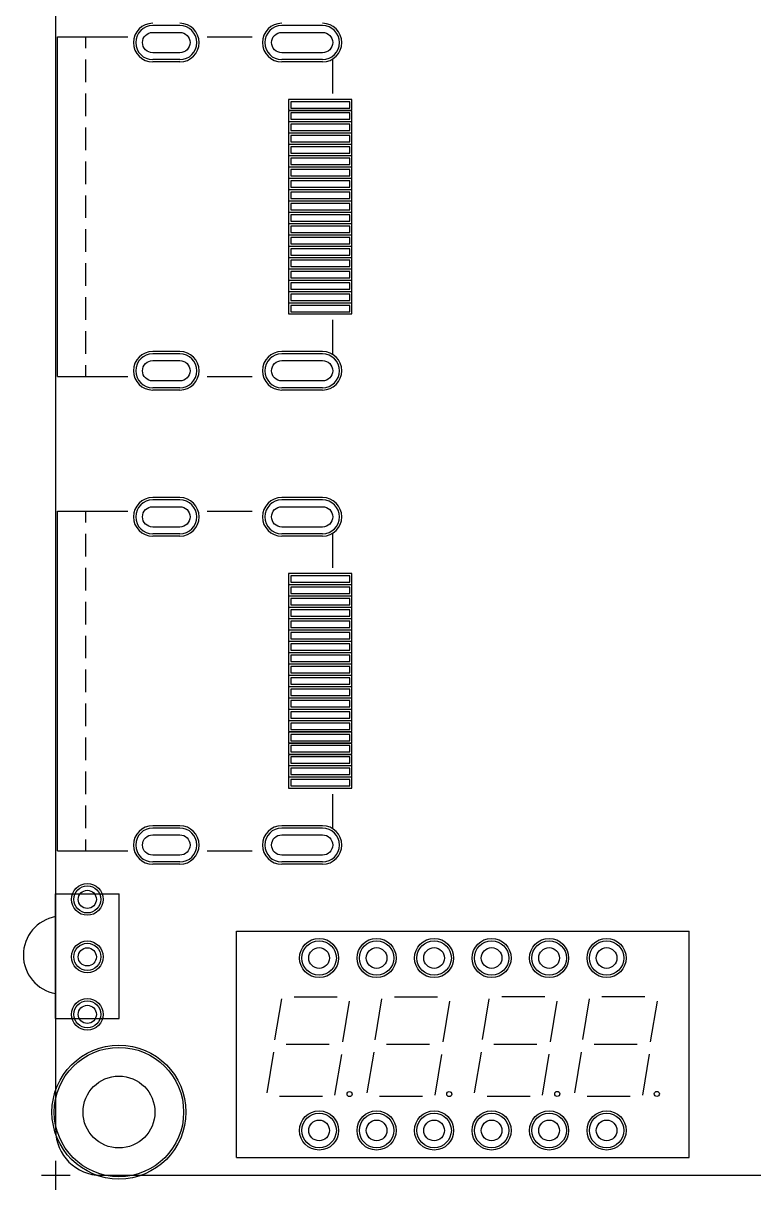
# Model space of a CAD drawing. Header units: millimetres. Extents: x -1 to 143, y -1 to 92.
# Drawn here: x -1.4 to 30.8, y -0.6 to 50.9 of the extents above; entities that cross this region are included whole.
import ezdxf

# ---------------------------------------------------------------- set-up
doc = ezdxf.new("R2010")
doc.units = ezdxf.units.MM
for name, color, linetype in [('BottomLayer', 5, 'Continuous'), ('BottomSolder', 6, 'Continuous'), ('Mechanical1', 6, 'Continuous'), ('Mechanical12', 56, 'Continuous'), ('MultiLayer', 9, 'Continuous'), ('PadHoleLayer', 156, 'Continuous'), ('TopLayer', 1, 'Continuous'), ('TopOverlay', 2, 'Continuous'), ('TopPaste', 8, 'Continuous'), ('TopSolder', 216, 'Continuous')]:
    doc.layers.add(name, color=color, linetype=linetype)

msp = doc.modelspace()

# ---------------------------------------------------------------- linework, layer by layer
at = {"layer": 'BottomLayer'}
for p, q in [((5.48386, 50.798984), (4.283964, 50.798984)), ((11.783822, 50.798984), (9.983978, 50.798984)), ((5.48386, 49.29886), (4.283964, 49.29886)), ((11.783822, 49.29886), (9.983978, 49.29886)), ((5.48386, 36.29914), (4.283964, 36.29914)), ((11.783822, 36.29914), (9.983978, 36.29914)), ((5.48386, 34.799016), (4.283964, 34.799016)), ((11.783822, 34.799016), (9.983978, 34.799016)), ((5.48386, 29.843984), (4.283964, 29.843984)), ((11.783822, 29.843984), (9.983978, 29.843984)), ((5.48386, 28.34386), (4.283964, 28.34386)), ((11.783822, 28.34386), (9.983978, 28.34386)), ((5.48386, 15.34414), (4.283964, 15.34414)), ((11.783822, 15.34414), (9.983978, 15.34414)), ((5.48386, 13.844016), (4.283964, 13.844016)), ((11.783822, 13.844016), (9.983978, 13.844016))]:
    msp.add_line(p, q, dxfattribs=at)
for centre, radius in [((1.395984, 12.192), 0.599948), ((11.6332, 9.6012), 0.762), ((14.1732, 9.6012), 0.762), ((16.7132, 9.6012), 0.762), ((19.2532, 9.6012), 0.762), ((21.7932, 9.6012), 0.762), ((24.3332, 9.6012), 0.762), ((1.395984, 9.652), 0.599948), ((1.395984, 7.112), 0.599948), ((2.794, 2.794), 2.8575), ((11.6332, 1.9812), 0.762), ((14.1732, 1.9812), 0.762), ((16.7132, 1.9812), 0.762), ((19.2532, 1.9812), 0.762), ((21.7932, 1.9812), 0.762), ((24.3332, 1.9812), 0.762)]:
    msp.add_circle(centre, radius, dxfattribs=at)
for centre, start, end in [((4.283964, 50.048922), 90, 270), ((5.48386, 50.048922), 270, 90), ((9.983978, 50.048922), 90, 270), ((11.783822, 50.048922), 270, 90), ((4.283964, 35.549078), 90, 270), ((5.48386, 35.549078), 270, 90), ((9.983978, 35.549078), 90, 270), ((11.783822, 35.549078), 270, 90), ((4.283964, 29.093922), 90, 270), ((5.48386, 29.093922), 270, 90), ((9.983978, 29.093922), 90, 270), ((11.783822, 29.093922), 270, 90), ((4.283964, 14.594078), 90, 270), ((5.48386, 14.594078), 270, 90), ((9.983978, 14.594078), 90, 270), ((11.783822, 14.594078), 270, 90)]:
    msp.add_arc(centre, 0.750062, start, end, dxfattribs=at)
at = {"layer": 'BottomSolder'}
for p, q in [((5.48386, 49.19726), (4.283964, 49.19726)), ((11.783822, 49.19726), (9.983978, 49.19726)), ((5.48386, 36.40074), (4.283964, 36.40074)), ((11.783822, 36.40074), (9.983978, 36.40074)), ((5.48386, 34.697416), (4.283964, 34.697416)), ((11.783822, 34.697416), (9.983978, 34.697416)), ((5.48386, 29.945584), (4.283964, 29.945584)), ((11.783822, 29.945584), (9.983978, 29.945584)), ((5.48386, 28.24226), (4.283964, 28.24226)), ((11.783822, 28.24226), (9.983978, 28.24226)), ((5.48386, 15.44574), (4.283964, 15.44574)), ((11.783822, 15.44574), (9.983978, 15.44574)), ((5.48386, 13.742416), (4.283964, 13.742416)), ((11.783822, 13.742416), (9.983978, 13.742416))]:
    msp.add_line(p, q, dxfattribs=at)
for centre, radius in [((1.395984, 12.192), 0.701548), ((1.395984, 9.652), 0.701548), ((11.6332, 9.6012), 0.8636), ((14.1732, 9.6012), 0.8636), ((16.7132, 9.6012), 0.8636), ((19.2532, 9.6012), 0.8636), ((21.7932, 9.6012), 0.8636), ((24.3332, 9.6012), 0.8636), ((1.395984, 7.112), 0.701548), ((2.794, 2.794), 2.9591), ((11.6332, 1.9812), 0.8636), ((14.1732, 1.9812), 0.8636), ((16.7132, 1.9812), 0.8636), ((19.2532, 1.9812), 0.8636), ((21.7932, 1.9812), 0.8636), ((24.3332, 1.9812), 0.8636)]:
    msp.add_circle(centre, radius, dxfattribs=at)
for centre, start, end in [((4.283964, 50.048922), 90, 270), ((5.48386, 50.048922), 270, 90), ((9.983978, 50.048922), 90, 270), ((11.783822, 50.048922), 270, 90), ((4.283964, 35.549078), 90, 270), ((5.48386, 35.549078), 270, 90), ((9.983978, 35.549078), 90, 270), ((11.783822, 35.549078), 270, 90), ((4.283964, 29.093922), 90, 270), ((5.48386, 29.093922), 270, 90), ((9.983978, 29.093922), 90, 270), ((11.783822, 29.093922), 270, 90), ((4.283964, 14.594078), 90, 270), ((5.48386, 14.594078), 270, 90), ((9.983978, 14.594078), 90, 270), ((11.783822, 14.594078), 270, 90)]:
    msp.add_arc(centre, 0.851662, start, end, dxfattribs=at)
at = {"layer": 'Mechanical1'}
for p, q in [((0, 1.999996), (0, 89.567004)), ((1.999996, 0), (136.049004, 0))]:
    msp.add_line(p, q, dxfattribs=at)
msp.add_arc((1.999996, 1.999996), 1.999996, 180, 270, dxfattribs=at)
at = {"layer": 'Mechanical12'}
for p, q in [((0, -0.635), (0, 0.635)), ((-0.635, 0), (0.635, 0))]:
    msp.add_line(p, q, dxfattribs=at)
at = {"layer": 'MultiLayer'}
for centre in [(11.6332, 9.6012), (14.1732, 9.6012), (16.7132, 9.6012), (19.2532, 9.6012), (21.7932, 9.6012), (24.3332, 9.6012), (11.6332, 1.9812), (14.1732, 1.9812), (16.7132, 1.9812), (19.2532, 1.9812), (21.7932, 1.9812), (24.3332, 1.9812)]:
    msp.add_circle(centre, 0.762, dxfattribs=at)
at = {"layer": 'PadHoleLayer'}
for points in [[(4.283837, 50.498883), (5.483987, 50.498883, -1), (5.483987, 49.598961), (4.283837, 49.598961, -1)], [(9.983851, 50.498883), (11.783949, 50.498883, -1), (11.783949, 49.598961), (9.983851, 49.598961, -1)], [(4.283837, 35.999039), (5.483987, 35.999039, -1), (5.483987, 35.099117), (4.283837, 35.099117, -1)], [(9.983851, 35.999039), (11.783949, 35.999039, -1), (11.783949, 35.099117), (9.983851, 35.099117, -1)], [(4.283837, 29.543883), (5.483987, 29.543883, -1), (5.483987, 28.643961), (4.283837, 28.643961, -1)], [(9.983851, 29.543883), (11.783949, 29.543883, -1), (11.783949, 28.643961), (9.983851, 28.643961, -1)], [(4.283837, 15.044039), (5.483987, 15.044039, -1), (5.483987, 14.144117), (4.283837, 14.144117, -1)], [(9.983851, 15.044039), (11.783949, 15.044039, -1), (11.783949, 14.144117), (9.983851, 14.144117, -1)]]:
    msp.add_lwpolyline(points, format="xyb", close=True, dxfattribs=at)
for centre, radius in [((1.395984, 12.192), 0.40005), ((1.395984, 9.652), 0.40005), ((11.6332, 9.6012), 0.4572), ((14.1732, 9.6012), 0.4572), ((16.7132, 9.6012), 0.4572), ((19.2532, 9.6012), 0.4572), ((21.7932, 9.6012), 0.4572), ((24.3332, 9.6012), 0.4572), ((1.395984, 7.112), 0.40005), ((2.794, 2.794), 1.5875), ((11.6332, 1.9812), 0.4572), ((14.1732, 1.9812), 0.4572), ((16.7132, 1.9812), 0.4572), ((19.2532, 1.9812), 0.4572), ((21.7932, 1.9812), 0.4572), ((24.3332, 1.9812), 0.4572)]:
    msp.add_circle(centre, radius, dxfattribs=at)
at = {"layer": 'TopLayer'}
for p, q in [((5.48386, 50.798984), (4.283964, 50.798984)), ((11.783822, 50.798984), (9.983978, 50.798984)), ((5.48386, 49.29886), (4.283964, 49.29886)), ((11.783822, 49.29886), (9.983978, 49.29886)), ((10.384028, 47.439072), (10.384028, 47.159164)), ((12.983972, 47.439072), (10.384028, 47.439072)), ((12.983972, 47.159164), (12.983972, 47.439072)), ((10.384028, 47.159164), (12.983972, 47.159164)), ((10.384028, 46.938946), (10.384028, 46.659038)), ((12.983972, 46.938946), (10.384028, 46.938946)), ((12.983972, 46.659038), (12.983972, 46.938946)), ((10.384028, 46.659038), (12.983972, 46.659038)), ((10.384028, 46.439074), (10.384028, 46.159166)), ((12.983972, 46.439074), (10.384028, 46.439074)), ((12.983972, 46.159166), (12.983972, 46.439074)), ((10.384028, 46.159166), (12.983972, 46.159166)), ((10.384028, 45.938948), (10.384028, 45.65904)), ((12.983972, 45.938948), (10.384028, 45.938948)), ((12.983972, 45.65904), (12.983972, 45.938948)), ((10.384028, 45.65904), (12.983972, 45.65904)), ((10.384028, 45.439076), (10.384028, 45.159168)), ((12.983972, 45.439076), (10.384028, 45.439076)), ((12.983972, 45.159168), (12.983972, 45.439076)), ((10.384028, 45.159168), (12.983972, 45.159168)), ((10.384028, 44.93895), (10.384028, 44.659042)), ((12.983972, 44.93895), (10.384028, 44.93895)), ((12.983972, 44.659042), (12.983972, 44.93895)), ((10.384028, 44.659042), (12.983972, 44.659042)), ((10.384028, 44.439078), (10.384028, 44.15917)), ((12.983972, 44.439078), (10.384028, 44.439078)), ((12.983972, 44.15917), (12.983972, 44.439078)), ((10.384028, 44.15917), (12.983972, 44.15917)), ((10.384028, 43.938952), (10.384028, 43.659044)), ((12.983972, 43.938952), (10.384028, 43.938952)), ((12.983972, 43.659044), (12.983972, 43.938952)), ((10.384028, 43.659044), (12.983972, 43.659044)), ((10.384028, 43.43908), (10.384028, 43.159172)), ((12.983972, 43.43908), (10.384028, 43.43908)), ((12.983972, 43.159172), (12.983972, 43.43908)), ((10.384028, 43.159172), (12.983972, 43.159172)), ((10.384028, 42.938954), (10.384028, 42.659046)), ((12.983972, 42.938954), (10.384028, 42.938954)), ((12.983972, 42.659046), (12.983972, 42.938954)), ((10.384028, 42.659046), (12.983972, 42.659046)), ((10.384028, 42.438828), (10.384028, 42.15892)), ((12.983972, 42.438828), (10.384028, 42.438828)), ((12.983972, 42.15892), (12.983972, 42.438828)), ((10.384028, 42.15892), (12.983972, 42.15892)), ((10.384028, 41.938956), (10.384028, 41.659048)), ((12.983972, 41.938956), (10.384028, 41.938956)), ((12.983972, 41.659048), (12.983972, 41.938956)), ((10.384028, 41.659048), (12.983972, 41.659048)), ((10.384028, 41.43883), (10.384028, 41.158922)), ((12.983972, 41.43883), (10.384028, 41.43883)), ((12.983972, 41.158922), (12.983972, 41.43883)), ((10.384028, 41.158922), (12.983972, 41.158922)), ((10.384028, 40.938958), (10.384028, 40.65905)), ((12.983972, 40.938958), (10.384028, 40.938958)), ((12.983972, 40.65905), (12.983972, 40.938958)), ((10.384028, 40.65905), (12.983972, 40.65905)), ((10.384028, 40.438832), (10.384028, 40.158924)), ((12.983972, 40.438832), (10.384028, 40.438832)), ((12.983972, 40.158924), (12.983972, 40.438832)), ((10.384028, 40.158924), (12.983972, 40.158924)), ((10.384028, 39.93896), (10.384028, 39.659052)), ((12.983972, 39.93896), (10.384028, 39.93896)), ((12.983972, 39.659052), (12.983972, 39.93896)), ((10.384028, 39.659052), (12.983972, 39.659052)), ((10.384028, 39.438834), (10.384028, 39.158926)), ((12.983972, 39.438834), (10.384028, 39.438834)), ((12.983972, 39.158926), (12.983972, 39.438834)), ((10.384028, 39.158926), (12.983972, 39.158926)), ((10.384028, 38.938962), (10.384028, 38.659054)), ((12.983972, 38.938962), (10.384028, 38.938962)), ((10.384028, 38.659054), (12.983972, 38.659054)), ((12.983972, 38.659054), (12.983972, 38.938962)), ((10.384028, 38.438836), (10.384028, 38.158928)), ((12.983972, 38.438836), (10.384028, 38.438836)), ((10.384028, 38.158928), (12.983972, 38.158928)), ((12.983972, 38.158928), (12.983972, 38.438836)), ((5.48386, 36.29914), (4.283964, 36.29914)), ((11.783822, 36.29914), (9.983978, 36.29914)), ((5.48386, 34.799016), (4.283964, 34.799016)), ((11.783822, 34.799016), (9.983978, 34.799016)), ((5.48386, 29.843984), (4.283964, 29.843984)), ((11.783822, 29.843984), (9.983978, 29.843984)), ((5.48386, 28.34386), (4.283964, 28.34386)), ((11.783822, 28.34386), (9.983978, 28.34386)), ((10.384028, 26.484072), (10.384028, 26.204164)), ((12.983972, 26.484072), (10.384028, 26.484072)), ((12.983972, 26.204164), (12.983972, 26.484072)), ((10.384028, 26.204164), (12.983972, 26.204164)), ((10.384028, 25.983946), (10.384028, 25.704038)), ((12.983972, 25.983946), (10.384028, 25.983946)), ((12.983972, 25.704038), (12.983972, 25.983946)), ((10.384028, 25.704038), (12.983972, 25.704038)), ((10.384028, 25.484074), (10.384028, 25.204166)), ((12.983972, 25.484074), (10.384028, 25.484074)), ((12.983972, 25.204166), (12.983972, 25.484074)), ((10.384028, 25.204166), (12.983972, 25.204166)), ((10.384028, 24.983948), (10.384028, 24.70404)), ((12.983972, 24.983948), (10.384028, 24.983948)), ((12.983972, 24.70404), (12.983972, 24.983948)), ((10.384028, 24.70404), (12.983972, 24.70404)), ((10.384028, 24.484076), (10.384028, 24.204168)), ((12.983972, 24.484076), (10.384028, 24.484076)), ((12.983972, 24.204168), (12.983972, 24.484076)), ((10.384028, 24.204168), (12.983972, 24.204168)), ((10.384028, 23.98395), (10.384028, 23.704042)), ((12.983972, 23.98395), (10.384028, 23.98395)), ((12.983972, 23.704042), (12.983972, 23.98395)), ((10.384028, 23.704042), (12.983972, 23.704042)), ((10.384028, 23.484078), (10.384028, 23.20417)), ((12.983972, 23.484078), (10.384028, 23.484078)), ((10.384028, 23.20417), (12.983972, 23.20417)), ((12.983972, 23.20417), (12.983972, 23.484078)), ((10.384028, 22.983952), (10.384028, 22.704044)), ((12.983972, 22.983952), (10.384028, 22.983952)), ((10.384028, 22.704044), (12.983972, 22.704044)), ((12.983972, 22.704044), (12.983972, 22.983952)), ((10.384028, 22.48408), (10.384028, 22.204172)), ((12.983972, 22.48408), (10.384028, 22.48408)), ((10.384028, 22.204172), (12.983972, 22.204172)), ((12.983972, 22.204172), (12.983972, 22.48408)), ((10.384028, 21.983954), (10.384028, 21.704046)), ((12.983972, 21.983954), (10.384028, 21.983954)), ((10.384028, 21.704046), (12.983972, 21.704046)), ((12.983972, 21.704046), (12.983972, 21.983954)), ((10.384028, 21.483828), (10.384028, 21.20392)), ((12.983972, 21.483828), (10.384028, 21.483828)), ((10.384028, 21.20392), (12.983972, 21.20392)), ((12.983972, 21.20392), (12.983972, 21.483828)), ((10.384028, 20.983956), (10.384028, 20.704048)), ((12.983972, 20.983956), (10.384028, 20.983956)), ((10.384028, 20.704048), (12.983972, 20.704048)), ((12.983972, 20.704048), (12.983972, 20.983956)), ((10.384028, 20.48383), (10.384028, 20.203922)), ((12.983972, 20.48383), (10.384028, 20.48383)), ((10.384028, 20.203922), (12.983972, 20.203922)), ((12.983972, 20.203922), (12.983972, 20.48383)), ((10.384028, 19.983958), (10.384028, 19.70405)), ((12.983972, 19.983958), (10.384028, 19.983958)), ((10.384028, 19.70405), (12.983972, 19.70405)), ((12.983972, 19.70405), (12.983972, 19.983958)), ((10.384028, 19.483832), (10.384028, 19.203924)), ((12.983972, 19.483832), (10.384028, 19.483832)), ((10.384028, 19.203924), (12.983972, 19.203924)), ((12.983972, 19.203924), (12.983972, 19.483832)), ((10.384028, 18.98396), (10.384028, 18.704052)), ((12.983972, 18.98396), (10.384028, 18.98396)), ((10.384028, 18.704052), (12.983972, 18.704052)), ((12.983972, 18.704052), (12.983972, 18.98396)), ((10.384028, 18.483834), (10.384028, 18.203926)), ((12.983972, 18.483834), (10.384028, 18.483834)), ((10.384028, 18.203926), (12.983972, 18.203926)), ((12.983972, 18.203926), (12.983972, 18.483834)), ((10.384028, 17.983962), (10.384028, 17.704054)), ((12.983972, 17.983962), (10.384028, 17.983962)), ((10.384028, 17.704054), (12.983972, 17.704054)), ((12.983972, 17.704054), (12.983972, 17.983962)), ((10.384028, 17.483836), (10.384028, 17.203928)), ((12.983972, 17.483836), (10.384028, 17.483836)), ((10.384028, 17.203928), (12.983972, 17.203928)), ((12.983972, 17.203928), (12.983972, 17.483836)), ((5.48386, 15.34414), (4.283964, 15.34414)), ((11.783822, 15.34414), (9.983978, 15.34414)), ((5.48386, 13.844016), (4.283964, 13.844016)), ((11.783822, 13.844016), (9.983978, 13.844016))]:
    msp.add_line(p, q, dxfattribs=at)
for centre, radius in [((1.395984, 12.192), 0.599948), ((11.6332, 9.6012), 0.762), ((14.1732, 9.6012), 0.762), ((16.7132, 9.6012), 0.762), ((19.2532, 9.6012), 0.762), ((21.7932, 9.6012), 0.762), ((24.3332, 9.6012), 0.762), ((1.395984, 9.652), 0.599948), ((1.395984, 7.112), 0.599948), ((2.794, 2.794), 2.8575), ((11.6332, 1.9812), 0.762), ((14.1732, 1.9812), 0.762), ((16.7132, 1.9812), 0.762), ((19.2532, 1.9812), 0.762), ((21.7932, 1.9812), 0.762), ((24.3332, 1.9812), 0.762)]:
    msp.add_circle(centre, radius, dxfattribs=at)
for centre, start, end in [((4.283964, 50.048922), 90, 270), ((5.48386, 50.048922), 270, 90), ((9.983978, 50.048922), 90, 270), ((11.783822, 50.048922), 270, 90), ((4.283964, 35.549078), 90, 270), ((5.48386, 35.549078), 270, 90), ((9.983978, 35.549078), 90, 270), ((11.783822, 35.549078), 270, 90), ((4.283964, 29.093922), 90, 270), ((5.48386, 29.093922), 270, 90), ((9.983978, 29.093922), 90, 270), ((11.783822, 29.093922), 270, 90), ((4.283964, 14.594078), 90, 270), ((5.48386, 14.594078), 270, 90), ((9.983978, 14.594078), 90, 270), ((11.783822, 14.594078), 270, 90)]:
    msp.add_arc(centre, 0.750062, start, end, dxfattribs=at)
at = {"layer": 'TopOverlay'}
for p, q in [((0.084074, 50.299112), (3.18389, 50.299112)), ((0.084074, 35.298888), (0.084074, 50.299112)), ((1.334008, 49.798986), (1.334008, 50.299112)), ((6.68401, 50.299112), (8.684006, 50.299112)), ((1.334008, 48.299116), (1.334008, 49.299114)), ((12.23391, 47.79899), (12.23391, 49.299114)), ((1.334008, 46.798992), (1.334008, 47.79899)), ((1.334008, 45.299122), (1.334008, 46.29912)), ((1.334008, 43.798998), (1.334008, 44.798996)), ((1.334008, 42.298874), (1.334008, 43.299126)), ((1.334008, 40.799004), (1.334008, 41.799002)), ((1.334008, 39.29888), (1.334008, 40.298878)), ((1.334008, 37.79901), (1.334008, 38.799008)), ((12.23391, 36.298886), (12.23391, 37.79901)), ((1.334008, 36.298886), (1.334008, 37.298884)), ((1.334008, 35.298888), (1.334008, 35.799014)), ((0.084074, 35.298888), (3.18389, 35.298888)), ((6.68401, 35.298888), (8.684006, 35.298888)), ((0.084074, 29.344112), (3.18389, 29.344112)), ((0.084074, 14.343888), (0.084074, 29.344112)), ((1.334008, 28.843986), (1.334008, 29.344112)), ((6.68401, 29.344112), (8.684006, 29.344112)), ((1.334008, 27.344116), (1.334008, 28.344114)), ((12.23391, 26.84399), (12.23391, 28.344114)), ((1.334008, 25.843992), (1.334008, 26.84399)), ((1.334008, 24.344122), (1.334008, 25.34412)), ((1.334008, 22.843998), (1.334008, 23.843996)), ((1.334008, 21.343874), (1.334008, 22.344126)), ((1.334008, 19.844004), (1.334008, 20.844002)), ((1.334008, 18.34388), (1.334008, 19.343878)), ((1.334008, 16.84401), (1.334008, 17.844008)), ((12.23391, 15.343886), (12.23391, 16.84401)), ((1.334008, 15.343886), (1.334008, 16.343884)), ((1.334008, 14.343888), (1.334008, 14.844014)), ((0.084074, 14.343888), (3.18389, 14.343888)), ((6.68401, 14.343888), (8.684006, 14.343888)), ((-0.004064, 12.429998), (2.796032, 12.429998)), ((-0.004064, 6.929882), (-0.004064, 12.429998)), ((2.796032, 6.929882), (2.796032, 12.429998)), ((7.98322, 0.79121), (7.98322, 10.79119)), ((7.98322, 10.79119), (27.98318, 10.79119)), ((27.98318, 0.79121), (27.98318, 10.79119)), ((9.683242, 5.991098), (9.983216, 7.791196)), ((10.533126, 7.891272), (12.4333, 7.891272)), ((14.10843, 5.99186), (14.408404, 7.791704)), ((14.958568, 7.89178), (16.858488, 7.89178)), ((18.85188, 5.99694), (19.151854, 7.796784)), ((19.702018, 7.89686), (21.601938, 7.89686)), ((23.277322, 5.997448), (23.577296, 7.797546)), ((24.127206, 7.897368), (26.027126, 7.897368)), ((12.68222, 5.89026), (12.98194, 7.69112)), ((17.107408, 5.890768), (17.407128, 7.691628)), ((21.850858, 5.895848), (22.150578, 7.696708)), ((26.2763, 5.89661), (26.57602, 7.69747)), ((-0.004064, 6.929882), (2.796032, 6.929882)), ((10.183114, 5.7912), (12.083288, 5.7912)), ((14.608556, 5.791962), (16.508476, 5.791962)), ((19.352006, 5.796788), (21.251926, 5.796788)), ((23.777194, 5.79755), (25.677114, 5.79755)), ((9.333738, 3.641598), (9.633966, 5.441696)), ((12.33297, 3.54076), (12.63269, 5.34162)), ((13.75918, 3.64236), (14.059154, 5.442204)), ((16.758158, 3.541268), (17.057878, 5.342128)), ((18.50263, 3.647186), (18.802604, 5.447284)), ((21.501608, 3.546348), (21.801328, 5.347208)), ((22.927818, 3.647948), (23.227792, 5.448046)), ((25.926796, 3.54711), (26.226516, 5.34797)), ((9.88314, 3.48996), (11.78306, 3.48996)), ((14.308328, 3.490722), (16.208248, 3.490722)), ((19.051778, 3.495548), (20.951698, 3.495548)), ((23.47722, 3.49631), (25.37714, 3.49631)), ((7.98322, 0.79121), (27.98318, 0.79121))]:
    msp.add_line(p, q, dxfattribs=at)
for centre in [(12.98321, 3.591306), (17.383252, 3.591306), (22.151848, 3.596894), (26.55189, 3.596894)]:
    msp.add_circle(centre, 0.11176, dxfattribs=at)
msp.add_arc((0.29591, 9.729978), 1.726184, 100.0070031, 259.9929969, dxfattribs=at)
at = {"layer": 'TopPaste'}
for p, q in [((10.384028, 47.439072), (10.384028, 47.159164)), ((12.983972, 47.439072), (10.384028, 47.439072)), ((12.983972, 47.159164), (12.983972, 47.439072)), ((10.384028, 47.159164), (12.983972, 47.159164)), ((10.384028, 46.938946), (10.384028, 46.659038)), ((12.983972, 46.938946), (10.384028, 46.938946)), ((12.983972, 46.659038), (12.983972, 46.938946)), ((10.384028, 46.659038), (12.983972, 46.659038)), ((10.384028, 46.439074), (10.384028, 46.159166)), ((12.983972, 46.439074), (10.384028, 46.439074)), ((12.983972, 46.159166), (12.983972, 46.439074)), ((10.384028, 46.159166), (12.983972, 46.159166)), ((10.384028, 45.938948), (10.384028, 45.65904)), ((12.983972, 45.938948), (10.384028, 45.938948)), ((12.983972, 45.65904), (12.983972, 45.938948)), ((10.384028, 45.65904), (12.983972, 45.65904)), ((10.384028, 45.439076), (10.384028, 45.159168)), ((12.983972, 45.439076), (10.384028, 45.439076)), ((12.983972, 45.159168), (12.983972, 45.439076)), ((10.384028, 45.159168), (12.983972, 45.159168)), ((10.384028, 44.93895), (10.384028, 44.659042)), ((12.983972, 44.93895), (10.384028, 44.93895)), ((12.983972, 44.659042), (12.983972, 44.93895)), ((10.384028, 44.659042), (12.983972, 44.659042)), ((10.384028, 44.439078), (10.384028, 44.15917)), ((12.983972, 44.439078), (10.384028, 44.439078)), ((12.983972, 44.15917), (12.983972, 44.439078)), ((10.384028, 44.15917), (12.983972, 44.15917)), ((10.384028, 43.938952), (10.384028, 43.659044)), ((12.983972, 43.938952), (10.384028, 43.938952)), ((12.983972, 43.659044), (12.983972, 43.938952)), ((10.384028, 43.659044), (12.983972, 43.659044)), ((10.384028, 43.43908), (10.384028, 43.159172)), ((12.983972, 43.43908), (10.384028, 43.43908)), ((12.983972, 43.159172), (12.983972, 43.43908)), ((10.384028, 43.159172), (12.983972, 43.159172)), ((10.384028, 42.938954), (10.384028, 42.659046)), ((12.983972, 42.938954), (10.384028, 42.938954)), ((12.983972, 42.659046), (12.983972, 42.938954)), ((10.384028, 42.659046), (12.983972, 42.659046)), ((10.384028, 42.438828), (10.384028, 42.15892)), ((12.983972, 42.438828), (10.384028, 42.438828)), ((12.983972, 42.15892), (12.983972, 42.438828)), ((10.384028, 42.15892), (12.983972, 42.15892)), ((10.384028, 41.938956), (10.384028, 41.659048)), ((12.983972, 41.938956), (10.384028, 41.938956)), ((12.983972, 41.659048), (12.983972, 41.938956)), ((10.384028, 41.659048), (12.983972, 41.659048)), ((10.384028, 41.43883), (10.384028, 41.158922)), ((12.983972, 41.43883), (10.384028, 41.43883)), ((12.983972, 41.158922), (12.983972, 41.43883)), ((10.384028, 41.158922), (12.983972, 41.158922)), ((10.384028, 40.938958), (10.384028, 40.65905)), ((12.983972, 40.938958), (10.384028, 40.938958)), ((12.983972, 40.65905), (12.983972, 40.938958)), ((10.384028, 40.65905), (12.983972, 40.65905)), ((10.384028, 40.438832), (10.384028, 40.158924)), ((12.983972, 40.438832), (10.384028, 40.438832)), ((12.983972, 40.158924), (12.983972, 40.438832)), ((10.384028, 40.158924), (12.983972, 40.158924)), ((10.384028, 39.93896), (10.384028, 39.659052)), ((12.983972, 39.93896), (10.384028, 39.93896)), ((12.983972, 39.659052), (12.983972, 39.93896)), ((10.384028, 39.659052), (12.983972, 39.659052)), ((10.384028, 39.438834), (10.384028, 39.158926)), ((12.983972, 39.438834), (10.384028, 39.438834)), ((12.983972, 39.158926), (12.983972, 39.438834)), ((10.384028, 39.158926), (12.983972, 39.158926)), ((10.384028, 38.938962), (10.384028, 38.659054)), ((12.983972, 38.938962), (10.384028, 38.938962)), ((10.384028, 38.659054), (12.983972, 38.659054)), ((12.983972, 38.659054), (12.983972, 38.938962)), ((10.384028, 38.438836), (10.384028, 38.158928)), ((12.983972, 38.438836), (10.384028, 38.438836)), ((10.384028, 38.158928), (12.983972, 38.158928)), ((12.983972, 38.158928), (12.983972, 38.438836)), ((10.384028, 26.484072), (10.384028, 26.204164)), ((12.983972, 26.484072), (10.384028, 26.484072)), ((12.983972, 26.204164), (12.983972, 26.484072)), ((10.384028, 26.204164), (12.983972, 26.204164)), ((10.384028, 25.983946), (10.384028, 25.704038)), ((12.983972, 25.983946), (10.384028, 25.983946)), ((12.983972, 25.704038), (12.983972, 25.983946)), ((10.384028, 25.704038), (12.983972, 25.704038)), ((10.384028, 25.484074), (10.384028, 25.204166)), ((12.983972, 25.484074), (10.384028, 25.484074)), ((12.983972, 25.204166), (12.983972, 25.484074)), ((10.384028, 25.204166), (12.983972, 25.204166)), ((10.384028, 24.983948), (10.384028, 24.70404)), ((12.983972, 24.983948), (10.384028, 24.983948)), ((12.983972, 24.70404), (12.983972, 24.983948)), ((10.384028, 24.70404), (12.983972, 24.70404)), ((10.384028, 24.484076), (10.384028, 24.204168)), ((12.983972, 24.484076), (10.384028, 24.484076)), ((12.983972, 24.204168), (12.983972, 24.484076)), ((10.384028, 24.204168), (12.983972, 24.204168)), ((10.384028, 23.98395), (10.384028, 23.704042)), ((12.983972, 23.98395), (10.384028, 23.98395)), ((12.983972, 23.704042), (12.983972, 23.98395)), ((10.384028, 23.704042), (12.983972, 23.704042)), ((10.384028, 23.484078), (10.384028, 23.20417)), ((12.983972, 23.484078), (10.384028, 23.484078)), ((10.384028, 23.20417), (12.983972, 23.20417)), ((12.983972, 23.20417), (12.983972, 23.484078)), ((10.384028, 22.983952), (10.384028, 22.704044)), ((12.983972, 22.983952), (10.384028, 22.983952)), ((10.384028, 22.704044), (12.983972, 22.704044)), ((12.983972, 22.704044), (12.983972, 22.983952)), ((10.384028, 22.48408), (10.384028, 22.204172)), ((12.983972, 22.48408), (10.384028, 22.48408)), ((10.384028, 22.204172), (12.983972, 22.204172)), ((12.983972, 22.204172), (12.983972, 22.48408)), ((10.384028, 21.983954), (10.384028, 21.704046)), ((12.983972, 21.983954), (10.384028, 21.983954)), ((10.384028, 21.704046), (12.983972, 21.704046)), ((12.983972, 21.704046), (12.983972, 21.983954)), ((10.384028, 21.483828), (10.384028, 21.20392)), ((12.983972, 21.483828), (10.384028, 21.483828)), ((10.384028, 21.20392), (12.983972, 21.20392)), ((12.983972, 21.20392), (12.983972, 21.483828)), ((10.384028, 20.983956), (10.384028, 20.704048)), ((12.983972, 20.983956), (10.384028, 20.983956)), ((10.384028, 20.704048), (12.983972, 20.704048)), ((12.983972, 20.704048), (12.983972, 20.983956)), ((10.384028, 20.48383), (10.384028, 20.203922)), ((12.983972, 20.48383), (10.384028, 20.48383)), ((10.384028, 20.203922), (12.983972, 20.203922)), ((12.983972, 20.203922), (12.983972, 20.48383)), ((10.384028, 19.983958), (10.384028, 19.70405)), ((12.983972, 19.983958), (10.384028, 19.983958)), ((10.384028, 19.70405), (12.983972, 19.70405)), ((12.983972, 19.70405), (12.983972, 19.983958)), ((10.384028, 19.483832), (10.384028, 19.203924)), ((12.983972, 19.483832), (10.384028, 19.483832)), ((10.384028, 19.203924), (12.983972, 19.203924)), ((12.983972, 19.203924), (12.983972, 19.483832)), ((10.384028, 18.98396), (10.384028, 18.704052)), ((12.983972, 18.98396), (10.384028, 18.98396)), ((10.384028, 18.704052), (12.983972, 18.704052)), ((12.983972, 18.704052), (12.983972, 18.98396)), ((10.384028, 18.483834), (10.384028, 18.203926)), ((12.983972, 18.483834), (10.384028, 18.483834)), ((10.384028, 18.203926), (12.983972, 18.203926)), ((12.983972, 18.203926), (12.983972, 18.483834)), ((10.384028, 17.983962), (10.384028, 17.704054)), ((12.983972, 17.983962), (10.384028, 17.983962)), ((10.384028, 17.704054), (12.983972, 17.704054)), ((12.983972, 17.704054), (12.983972, 17.983962)), ((10.384028, 17.483836), (10.384028, 17.203928)), ((12.983972, 17.483836), (10.384028, 17.483836)), ((10.384028, 17.203928), (12.983972, 17.203928)), ((12.983972, 17.203928), (12.983972, 17.483836))]:
    msp.add_line(p, q, dxfattribs=at)
at = {"layer": 'TopSolder'}
for p, q in [((5.48386, 49.19726), (4.283964, 49.19726)), ((11.783822, 49.19726), (9.983978, 49.19726)), ((10.282428, 47.540672), (10.282428, 47.057564)), ((13.085572, 47.540672), (10.282428, 47.540672)), ((13.085572, 47.057564), (13.085572, 47.540672)), ((10.282428, 47.057564), (13.085572, 47.057564)), ((10.282428, 47.040546), (10.282428, 46.557438)), ((13.085572, 47.040546), (10.282428, 47.040546)), ((13.085572, 46.557438), (13.085572, 47.040546)), ((10.282428, 46.557438), (13.085572, 46.557438)), ((10.282428, 46.540674), (10.282428, 46.057566)), ((13.085572, 46.540674), (10.282428, 46.540674)), ((13.085572, 46.057566), (13.085572, 46.540674)), ((10.282428, 46.057566), (13.085572, 46.057566)), ((10.282428, 46.040548), (10.282428, 45.55744)), ((13.085572, 46.040548), (10.282428, 46.040548)), ((13.085572, 45.55744), (13.085572, 46.040548)), ((10.282428, 45.55744), (13.085572, 45.55744)), ((10.282428, 45.540676), (10.282428, 45.057568)), ((13.085572, 45.540676), (10.282428, 45.540676)), ((13.085572, 45.057568), (13.085572, 45.540676)), ((10.282428, 45.057568), (13.085572, 45.057568)), ((10.282428, 45.04055), (10.282428, 44.557442)), ((13.085572, 45.04055), (10.282428, 45.04055)), ((13.085572, 44.557442), (13.085572, 45.04055)), ((10.282428, 44.557442), (13.085572, 44.557442)), ((10.282428, 44.540678), (10.282428, 44.05757)), ((13.085572, 44.540678), (10.282428, 44.540678)), ((13.085572, 44.05757), (13.085572, 44.540678)), ((10.282428, 44.05757), (13.085572, 44.05757)), ((10.282428, 44.040552), (10.282428, 43.557444)), ((13.085572, 44.040552), (10.282428, 44.040552)), ((13.085572, 43.557444), (13.085572, 44.040552)), ((10.282428, 43.557444), (13.085572, 43.557444)), ((10.282428, 43.54068), (10.282428, 43.057572)), ((13.085572, 43.54068), (10.282428, 43.54068)), ((13.085572, 43.057572), (13.085572, 43.54068)), ((10.282428, 43.057572), (13.085572, 43.057572)), ((10.282428, 43.040554), (10.282428, 42.557446)), ((13.085572, 43.040554), (10.282428, 43.040554)), ((13.085572, 42.557446), (13.085572, 43.040554)), ((10.282428, 42.557446), (13.085572, 42.557446)), ((10.282428, 42.540428), (10.282428, 42.05732)), ((13.085572, 42.540428), (10.282428, 42.540428)), ((13.085572, 42.05732), (13.085572, 42.540428)), ((10.282428, 42.05732), (13.085572, 42.05732)), ((10.282428, 42.040556), (10.282428, 41.557448)), ((13.085572, 42.040556), (10.282428, 42.040556)), ((13.085572, 41.557448), (13.085572, 42.040556)), ((10.282428, 41.557448), (13.085572, 41.557448)), ((10.282428, 41.54043), (10.282428, 41.057322)), ((13.085572, 41.54043), (10.282428, 41.54043)), ((13.085572, 41.057322), (13.085572, 41.54043)), ((10.282428, 41.057322), (13.085572, 41.057322)), ((10.282428, 41.040558), (10.282428, 40.55745)), ((13.085572, 41.040558), (10.282428, 41.040558)), ((13.085572, 40.55745), (13.085572, 41.040558)), ((10.282428, 40.55745), (13.085572, 40.55745)), ((10.282428, 40.540432), (10.282428, 40.057324)), ((13.085572, 40.540432), (10.282428, 40.540432)), ((13.085572, 40.057324), (13.085572, 40.540432)), ((10.282428, 40.057324), (13.085572, 40.057324)), ((10.282428, 40.04056), (10.282428, 39.557452)), ((13.085572, 40.04056), (10.282428, 40.04056)), ((13.085572, 39.557452), (13.085572, 40.04056)), ((10.282428, 39.557452), (13.085572, 39.557452)), ((10.282428, 39.540434), (10.282428, 39.057326)), ((13.085572, 39.540434), (10.282428, 39.540434)), ((13.085572, 39.057326), (13.085572, 39.540434)), ((10.282428, 39.057326), (13.085572, 39.057326)), ((10.282428, 39.040562), (10.282428, 38.557454)), ((13.085572, 39.040562), (10.282428, 39.040562)), ((13.085572, 38.557454), (13.085572, 39.040562)), ((10.282428, 38.557454), (13.085572, 38.557454)), ((10.282428, 38.540436), (10.282428, 38.057328)), ((13.085572, 38.540436), (10.282428, 38.540436)), ((13.085572, 38.057328), (13.085572, 38.540436)), ((10.282428, 38.057328), (13.085572, 38.057328)), ((5.48386, 36.40074), (4.283964, 36.40074)), ((11.783822, 36.40074), (9.983978, 36.40074)), ((5.48386, 34.697416), (4.283964, 34.697416)), ((11.783822, 34.697416), (9.983978, 34.697416)), ((5.48386, 29.945584), (4.283964, 29.945584)), ((11.783822, 29.945584), (9.983978, 29.945584)), ((5.48386, 28.24226), (4.283964, 28.24226)), ((11.783822, 28.24226), (9.983978, 28.24226)), ((10.282428, 26.585672), (10.282428, 26.102564)), ((13.085572, 26.585672), (10.282428, 26.585672)), ((13.085572, 26.102564), (13.085572, 26.585672)), ((10.282428, 26.102564), (13.085572, 26.102564)), ((10.282428, 26.085546), (10.282428, 25.602438)), ((13.085572, 26.085546), (10.282428, 26.085546)), ((13.085572, 25.602438), (13.085572, 26.085546)), ((10.282428, 25.602438), (13.085572, 25.602438)), ((10.282428, 25.585674), (10.282428, 25.102566)), ((13.085572, 25.585674), (10.282428, 25.585674)), ((13.085572, 25.102566), (13.085572, 25.585674)), ((10.282428, 25.102566), (13.085572, 25.102566)), ((10.282428, 25.085548), (10.282428, 24.60244)), ((13.085572, 25.085548), (10.282428, 25.085548)), ((13.085572, 24.60244), (13.085572, 25.085548)), ((10.282428, 24.60244), (13.085572, 24.60244)), ((10.282428, 24.585676), (10.282428, 24.102568)), ((13.085572, 24.585676), (10.282428, 24.585676)), ((13.085572, 24.102568), (13.085572, 24.585676)), ((10.282428, 24.102568), (13.085572, 24.102568)), ((10.282428, 24.08555), (10.282428, 23.602442)), ((13.085572, 24.08555), (10.282428, 24.08555)), ((13.085572, 23.602442), (13.085572, 24.08555)), ((10.282428, 23.602442), (13.085572, 23.602442)), ((10.282428, 23.585678), (10.282428, 23.10257)), ((13.085572, 23.585678), (10.282428, 23.585678)), ((13.085572, 23.10257), (13.085572, 23.585678)), ((10.282428, 23.10257), (13.085572, 23.10257)), ((10.282428, 23.085552), (10.282428, 22.602444)), ((13.085572, 23.085552), (10.282428, 23.085552)), ((13.085572, 22.602444), (13.085572, 23.085552)), ((10.282428, 22.602444), (13.085572, 22.602444)), ((10.282428, 22.58568), (10.282428, 22.102572)), ((13.085572, 22.58568), (10.282428, 22.58568)), ((13.085572, 22.102572), (13.085572, 22.58568)), ((10.282428, 22.102572), (13.085572, 22.102572)), ((10.282428, 22.085554), (10.282428, 21.602446)), ((13.085572, 22.085554), (10.282428, 22.085554)), ((13.085572, 21.602446), (13.085572, 22.085554)), ((10.282428, 21.602446), (13.085572, 21.602446)), ((10.282428, 21.585428), (10.282428, 21.10232)), ((13.085572, 21.585428), (10.282428, 21.585428)), ((13.085572, 21.10232), (13.085572, 21.585428)), ((10.282428, 21.10232), (13.085572, 21.10232)), ((10.282428, 21.085556), (10.282428, 20.602448)), ((13.085572, 21.085556), (10.282428, 21.085556)), ((13.085572, 20.602448), (13.085572, 21.085556)), ((10.282428, 20.602448), (13.085572, 20.602448)), ((10.282428, 20.58543), (10.282428, 20.102322)), ((13.085572, 20.58543), (10.282428, 20.58543)), ((10.282428, 20.102322), (13.085572, 20.102322)), ((13.085572, 20.102322), (13.085572, 20.58543)), ((10.282428, 20.085558), (10.282428, 19.60245)), ((13.085572, 20.085558), (10.282428, 20.085558)), ((10.282428, 19.60245), (13.085572, 19.60245)), ((10.282428, 19.585432), (10.282428, 19.102324)), ((13.085572, 19.585432), (10.282428, 19.585432)), ((13.085572, 19.60245), (13.085572, 20.085558)), ((13.085572, 19.102324), (13.085572, 19.585432)), ((10.282428, 19.102324), (13.085572, 19.102324)), ((10.282428, 19.08556), (10.282428, 18.602452)), ((13.085572, 19.08556), (10.282428, 19.08556)), ((13.085572, 18.602452), (13.085572, 19.08556)), ((10.282428, 18.602452), (13.085572, 18.602452)), ((10.282428, 18.585434), (10.282428, 18.102326)), ((13.085572, 18.585434), (10.282428, 18.585434)), ((13.085572, 18.102326), (13.085572, 18.585434)), ((10.282428, 18.102326), (13.085572, 18.102326)), ((10.282428, 18.085562), (10.282428, 17.602454)), ((13.085572, 18.085562), (10.282428, 18.085562)), ((13.085572, 17.602454), (13.085572, 18.085562)), ((10.282428, 17.602454), (13.085572, 17.602454)), ((10.282428, 17.585436), (10.282428, 17.102328)), ((13.085572, 17.585436), (10.282428, 17.585436)), ((13.085572, 17.102328), (13.085572, 17.585436)), ((10.282428, 17.102328), (13.085572, 17.102328)), ((5.48386, 15.44574), (4.283964, 15.44574)), ((11.783822, 15.44574), (9.983978, 15.44574)), ((5.48386, 13.742416), (4.283964, 13.742416)), ((11.783822, 13.742416), (9.983978, 13.742416))]:
    msp.add_line(p, q, dxfattribs=at)
for centre, radius in [((1.395984, 12.192), 0.701548), ((1.395984, 9.652), 0.701548), ((11.6332, 9.6012), 0.8636), ((14.1732, 9.6012), 0.8636), ((16.7132, 9.6012), 0.8636), ((19.2532, 9.6012), 0.8636), ((21.7932, 9.6012), 0.8636), ((24.3332, 9.6012), 0.8636), ((1.395984, 7.112), 0.701548), ((2.794, 2.794), 2.9591), ((11.6332, 1.9812), 0.8636), ((14.1732, 1.9812), 0.8636), ((16.7132, 1.9812), 0.8636), ((19.2532, 1.9812), 0.8636), ((21.7932, 1.9812), 0.8636), ((24.3332, 1.9812), 0.8636)]:
    msp.add_circle(centre, radius, dxfattribs=at)
for centre, start, end in [((4.283964, 50.048922), 90, 270), ((5.48386, 50.048922), 270, 90), ((9.983978, 50.048922), 90, 270), ((11.783822, 50.048922), 270, 90), ((4.283964, 35.549078), 90, 270), ((5.48386, 35.549078), 270, 90), ((9.983978, 35.549078), 90, 270), ((11.783822, 35.549078), 270, 90), ((4.283964, 29.093922), 90, 270), ((5.48386, 29.093922), 270, 90), ((9.983978, 29.093922), 90, 270), ((11.783822, 29.093922), 270, 90), ((4.283964, 14.594078), 90, 270), ((5.48386, 14.594078), 270, 90), ((9.983978, 14.594078), 90, 270), ((11.783822, 14.594078), 270, 90)]:
    msp.add_arc(centre, 0.851662, start, end, dxfattribs=at)

doc.saveas('drawing.dxf')
